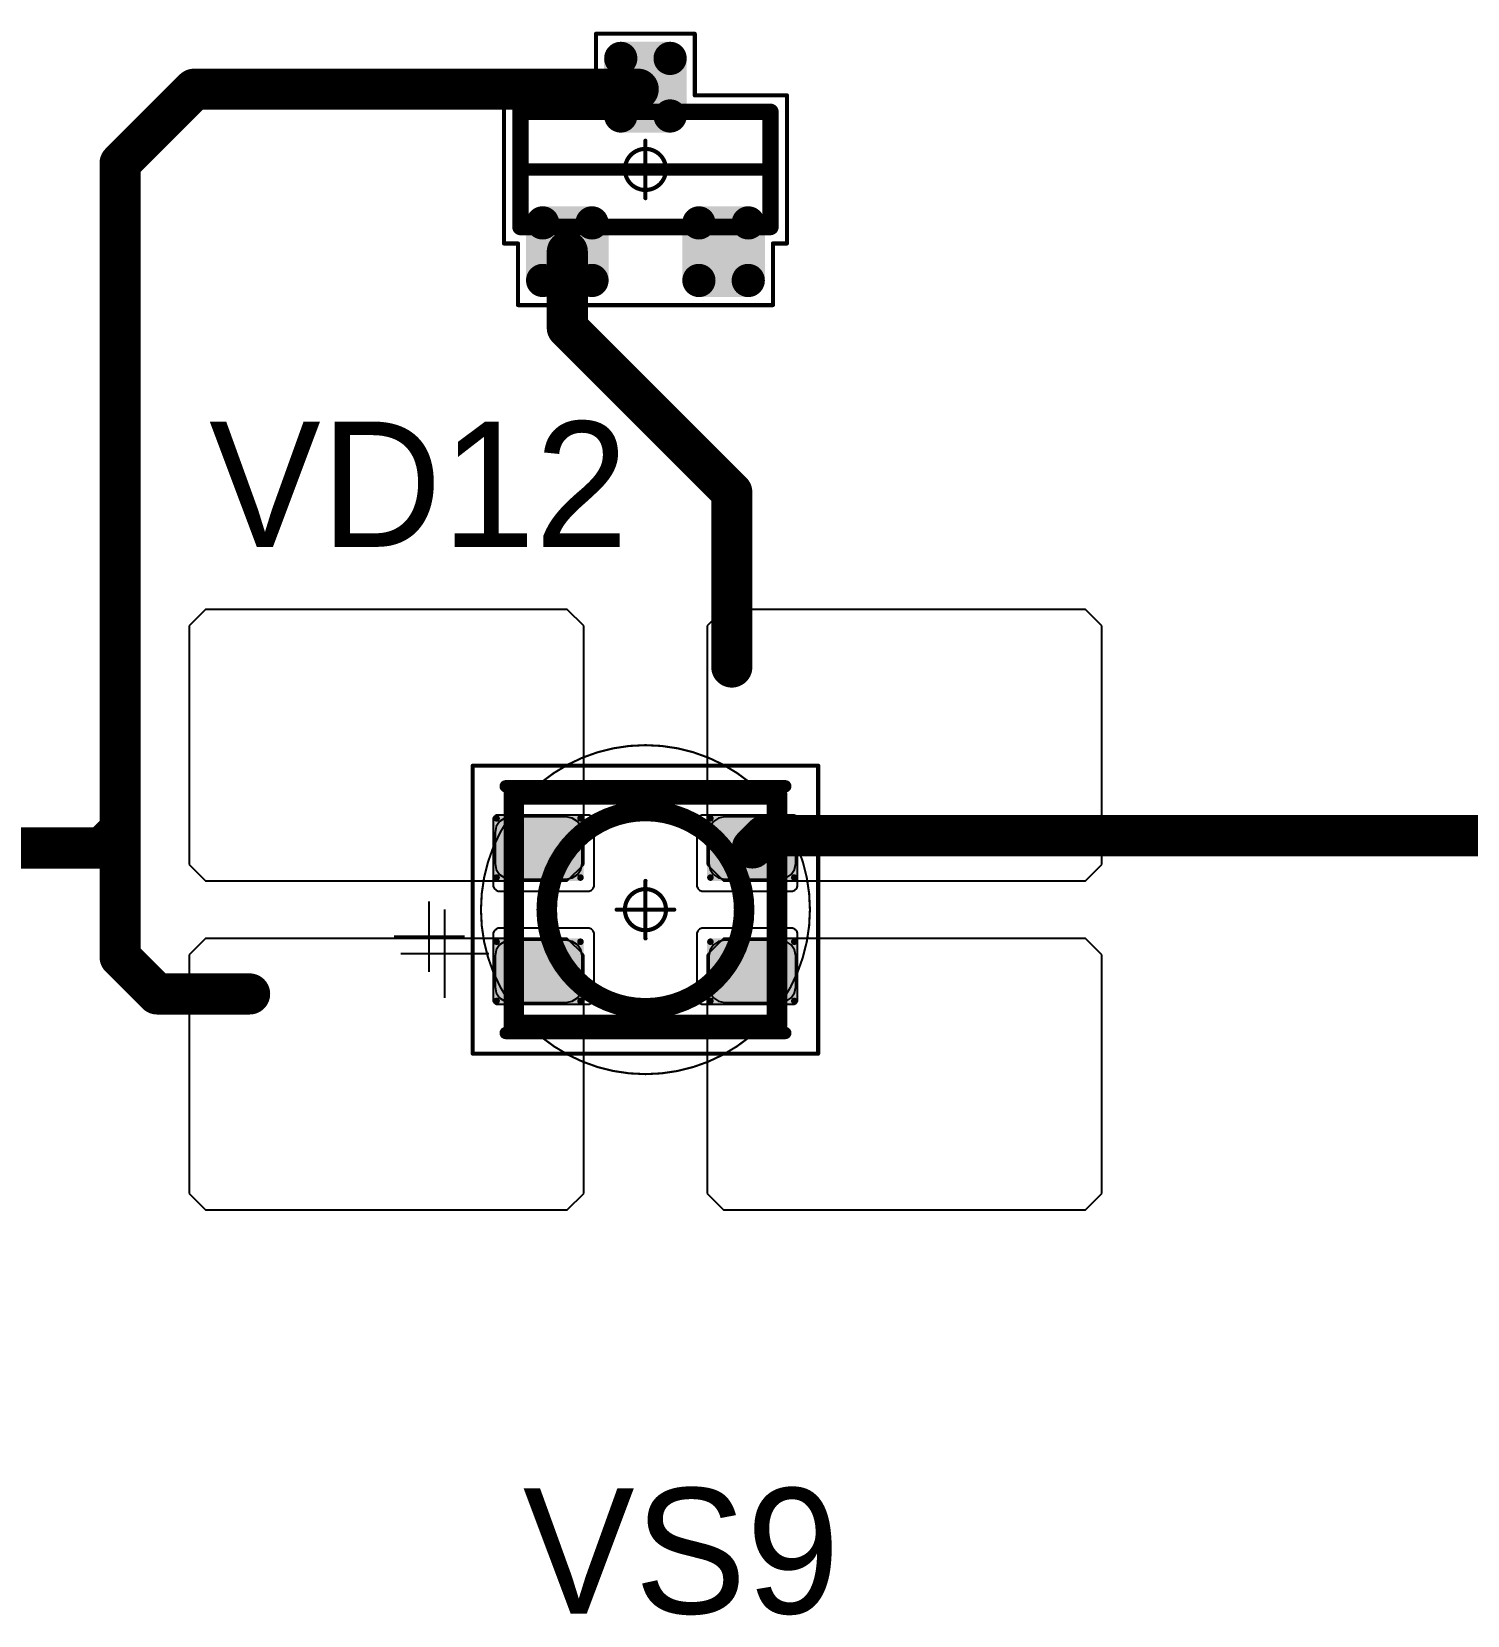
# Model space of a CAD drawing. Header units: millimetres. Extents: x 0 to 400, y 0 to 511.
# Drawn here: x 72.54 to 89.99, y 92.92 to 112.17 of the extents above; entities that cross this region are included whole.
import ezdxf

# ---------------------------------------------------------------- set-up
doc = ezdxf.new("R2010")
doc.units = ezdxf.units.MM
for name, color, linetype in [('Mechanical13', 56, 'Continuous'), ('Mechanical15', 56, 'Continuous'), ('Mechanical2', 216, 'Continuous'), ('TopLayer', 1, 'Continuous'), ('TopOverlay', 2, 'Continuous'), ('TopPaste', 8, 'Continuous'), ('TopSolder', 216, 'Continuous')]:
    doc.layers.add(name, color=color, linetype=linetype)

# ---------------------------------------------------------------- blocks, each defined once
blk = doc.blocks.new('SOT23_585')
at = {"layer": 'Mechanical13', "const_width": 0.2}
for points in [[(-0.7, 1.52), (0.7, 1.52)], [(-0.7, 1.52), (-0.7, -1.52)], [(0.7, 1.52), (0.7, -1.52)], [(-0.7, -1.52), (0.7, -1.52)]]:
    blk.add_lwpolyline(points, dxfattribs=at)
at = {"layer": 'Mechanical13', "const_width": 0.1}
for points in [[(-0.75, 1.52, 1), (-0.65, 1.52, 1)], [(-0.75, 1.52, 1), (-0.65, 1.52, 1)], [(0.65, 1.52, 1), (0.75, 1.52, 1)], [(0.65, 1.52, 1), (0.75, 1.52, 1)], [(-0.75, -1.52, 1), (-0.65, -1.52, 1)], [(-0.75, -1.52, 1), (-0.65, -1.52, 1)], [(0.65, -1.52, 1), (0.75, -1.52, 1)], [(0.65, -1.52, 1), (0.75, -1.52, 1)]]:
    blk.add_lwpolyline(points, format="xyb", close=True, dxfattribs=at)
at = {"layer": 'Mechanical15', "const_width": 0.05}
for points in [[(-0.9, 1.72), (-0.9, 1.55)], [(-0.9, 1.72), (0.9, 1.72)], [(0.9, 1.72), (0.9, 0.6)], [(-1.65, 1.55), (-1.65, -1.55)], [(-1.65, 1.55), (-0.9, 1.55)], [(0.9, 0.6), (1.65, 0.6)], [(1.65, 0.6), (1.65, -0.6)], [(0, 0.35), (0, -0.35)], [(-0.35, 0), (0.35, 0)], [(0.9, -0.6), (1.65, -0.6)], [(0.9, -0.6), (0.9, -1.72)], [(-1.65, -1.55), (-0.9, -1.55)], [(-0.9, -1.55), (-0.9, -1.72)], [(-0.9, -1.72), (0.9, -1.72)]]:
    blk.add_lwpolyline(points, dxfattribs=at)
at = {"layer": 'Mechanical15'}
for points, const_width in [([(-0.913, 1.72, 1), (-0.888, 1.72, 1)], 0.025), ([(-0.913, 1.72, 1), (-0.888, 1.72, 1)], 0.025), ([(0.888, 1.72, 1), (0.913, 1.72, 1)], 0.025), ([(0.888, 1.72, 1), (0.913, 1.72, 1)], 0.025), ([(-1.662, 1.55, 1), (-1.637, 1.55, 1)], 0.025), ([(-1.662, 1.55, 1), (-1.637, 1.55, 1)], 0.025), ([(-0.913, 1.55, 1), (-0.888, 1.55, 1)], 0.025), ([(-0.913, 1.55, 1), (-0.888, 1.55, 1)], 0.025), ([(0.888, 0.6, 1), (0.913, 0.6, 1)], 0.025), ([(0.888, 0.6, 1), (0.913, 0.6, 1)], 0.025), ([(1.637, 0.6, 1), (1.662, 0.6, 1)], 0.025), ([(1.637, 0.6, 1), (1.662, 0.6, 1)], 0.025), ([(0.25, 0, 1), (-0.25, 0, 1)], 0.05), ([(-0.012, 0.35, 1), (0.012, 0.35, 1)], 0.025), ([(-0.362, 0, 1), (-0.337, 0, 1)], 0.025), ([(-0.262, 0, 1), (-0.238, 0, 1)], 0.025), ([(0.238, 0, 1), (0.262, 0, 1)], 0.025), ([(0.337, 0, 1), (0.362, 0, 1)], 0.025), ([(-0.012, -0.35, 1), (0.012, -0.35, 1)], 0.025), ([(0.888, -0.6, 1), (0.913, -0.6, 1)], 0.025), ([(0.888, -0.6, 1), (0.913, -0.6, 1)], 0.025), ([(1.637, -0.6, 1), (1.662, -0.6, 1)], 0.025), ([(1.637, -0.6, 1), (1.662, -0.6, 1)], 0.025), ([(-1.662, -1.55, 1), (-1.637, -1.55, 1)], 0.025), ([(-1.662, -1.55, 1), (-1.637, -1.55, 1)], 0.025), ([(-0.913, -1.55, 1), (-0.888, -1.55, 1)], 0.025), ([(-0.913, -1.55, 1), (-0.888, -1.55, 1)], 0.025), ([(-0.913, -1.72, 1), (-0.888, -1.72, 1)], 0.025), ([(-0.913, -1.72, 1), (-0.888, -1.72, 1)], 0.025), ([(0.888, -1.72, 1), (0.913, -1.72, 1)], 0.025), ([(0.888, -1.72, 1), (0.913, -1.72, 1)], 0.025)]:
    blk.add_lwpolyline(points, format="xyb", close=True, dxfattribs=dict(at, const_width=const_width))
at = {"layer": 'TopLayer', "const_width": 0.1}
for points in [[(-1.4, 1.25, 1), (-1.3, 1.25, 1)], [(-0.7, 1.25, 1), (-0.6, 1.25, 1)], [(-1.4, 0.65, 1), (-1.3, 0.65, 1)], [(-0.7, 0.65, 1), (-0.6, 0.65, 1)], [(0.6, 0.3, 1), (0.7, 0.3, 1)], [(1.3, 0.3, 1), (1.4, 0.3, 1)], [(0.6, -0.3, 1), (0.7, -0.3, 1)], [(1.3, -0.3, 1), (1.4, -0.3, 1)], [(-1.4, -0.65, 1), (-1.3, -0.65, 1)], [(-0.7, -0.65, 1), (-0.6, -0.65, 1)], [(-1.4, -1.25, 1), (-1.3, -1.25, 1)], [(-0.7, -1.25, 1), (-0.6, -1.25, 1)]]:
    blk.add_lwpolyline(points, format="xyb", close=True, dxfattribs=at)
at = {"layer": 'TopLayer'}
for points in [[(-1.35, 1.35), (-1.35, 0.55), (-0.65, 1.35), (-0.65, 0.55)], [(-1.45, 1.25), (-1.45, 0.65), (-0.55, 1.25), (-0.55, 0.65)], [(0.65, 0.4), (0.65, -0.4), (1.35, 0.4), (1.35, -0.4)], [(0.55, 0.3), (0.55, -0.3), (1.45, 0.3), (1.45, -0.3)], [(-1.35, -0.55), (-1.35, -1.35), (-0.65, -0.55), (-0.65, -1.35)], [(-1.45, -0.65), (-1.45, -1.25), (-0.55, -0.65), (-0.55, -1.25)]]:
    blk.add_solid(points, dxfattribs=at)
at = {"layer": 'TopOverlay', "const_width": 0.15}
blk.add_lwpolyline([(0, 1.5), (0, -1.5)], dxfattribs=at)
at = {"layer": 'TopOverlay', "const_width": 0.075}
for points in [[(-0.038, 1.5, 1), (0.038, 1.5, 1)], [(-0.038, -1.5, 1), (0.038, -1.5, 1)]]:
    blk.add_lwpolyline(points, format="xyb", close=True, dxfattribs=at)
at = {"layer": 'TopPaste', "const_width": 0.075}
for points in [[(-1.387, 1.25, 1), (-1.313, 1.25, 1)], [(-0.687, 1.25, 1), (-0.613, 1.25, 1)], [(-1.387, 0.65, 1), (-1.313, 0.65, 1)], [(-0.687, 0.65, 1), (-0.613, 0.65, 1)], [(0.613, 0.3, 1), (0.687, 0.3, 1)], [(1.313, 0.3, 1), (1.387, 0.3, 1)], [(0.613, -0.3, 1), (0.687, -0.3, 1)], [(1.313, -0.3, 1), (1.387, -0.3, 1)], [(-1.387, -0.65, 1), (-1.313, -0.65, 1)], [(-0.687, -0.65, 1), (-0.613, -0.65, 1)], [(-1.387, -1.25, 1), (-1.313, -1.25, 1)], [(-0.687, -1.25, 1), (-0.613, -1.25, 1)]]:
    blk.add_lwpolyline(points, format="xyb", close=True, dxfattribs=at)
at = {"layer": 'TopPaste'}
for points in [[(-1.425, 1.25), (-1.425, 0.65), (-0.575, 1.25), (-0.575, 0.65)], [(-1.35, 1.325), (-1.35, 0.575), (-0.65, 1.325), (-0.65, 0.575)], [(0.575, 0.3), (0.575, -0.3), (1.425, 0.3), (1.425, -0.3)], [(0.65, 0.375), (0.65, -0.375), (1.35, 0.375), (1.35, -0.375)], [(-1.35, -0.575), (-1.35, -1.325), (-0.65, -0.575), (-0.65, -1.325)], [(-1.425, -0.65), (-1.425, -1.25), (-0.575, -0.65), (-0.575, -1.25)]]:
    blk.add_solid(points, dxfattribs=at)
at = {"layer": 'TopSolder', "const_width": 0.202}
for points in [[(-1.451, 1.25, 1), (-1.249, 1.25, 1)], [(-0.751, 1.25, 1), (-0.549, 1.25, 1)], [(-1.451, 0.65, 1), (-1.249, 0.65, 1)], [(-0.751, 0.65, 1), (-0.549, 0.65, 1)], [(0.549, 0.3, 1), (0.751, 0.3, 1)], [(1.249, 0.3, 1), (1.451, 0.3, 1)], [(0.549, -0.3, 1), (0.751, -0.3, 1)], [(1.249, -0.3, 1), (1.451, -0.3, 1)], [(-1.451, -0.65, 1), (-1.249, -0.65, 1)], [(-0.751, -0.65, 1), (-0.549, -0.65, 1)], [(-1.451, -1.25, 1), (-1.249, -1.25, 1)], [(-0.751, -1.25, 1), (-0.549, -1.25, 1)]]:
    blk.add_lwpolyline(points, format="xyb", close=True, dxfattribs=at)
at = {"layer": 'TopSolder'}
for points in [[(-1.35, 1.452), (-1.35, 0.448), (-0.65, 1.452), (-0.65, 0.448)], [(-1.552, 1.25), (-1.552, 0.65), (-0.448, 1.25), (-0.448, 0.65)], [(0.65, 0.502), (0.65, -0.502), (1.35, 0.502), (1.35, -0.502)], [(0.448, 0.3), (0.448, -0.3), (1.552, 0.3), (1.552, -0.3)], [(-1.35, -0.448), (-1.35, -1.452), (-0.65, -0.448), (-0.65, -1.452)], [(-1.552, -0.65), (-1.552, -1.25), (-0.448, -0.65), (-0.448, -1.25)]]:
    blk.add_solid(points, dxfattribs=at)
blk = doc.blocks.new('E65F_789')
at = {"layer": 'Mechanical13'}
for p, q in [((2.441, 1.071), (2.441, 0)), ((1.905, 0.536), (2.976, 0.536))]:
    blk.add_line(p, q, dxfattribs=at)
at = {"layer": 'Mechanical13', "const_width": 0.25}
for points in [[(-1.6, 1.4), (-1.6, -1.4)], [(1.6, 1.4), (-1.6, 1.4)], [(1.6, 1.4), (1.6, -1.4)], [(1.6, -1.4), (-1.6, -1.4)]]:
    blk.add_lwpolyline(points, dxfattribs=at)
at = {"layer": 'Mechanical13'}
for points, const_width in [([(-1.663, 1.4, 1), (-1.538, 1.4, 1)], 0.125), ([(-1.663, 1.4, 1), (-1.538, 1.4, 1)], 0.125), ([(1.537, 1.4, 1), (1.662, 1.4, 1)], 0.125), ([(1.537, 1.4, 1), (1.662, 1.4, 1)], 0.125), ([(1.2, 0, 1), (-1.2, 0, 1)], 0.25), ([(-1.263, 0, 1), (-1.138, 0, 1)], 0.125), ([(1.137, 0, 1), (1.262, 0, 1)], 0.125), ([(-1.663, -1.4, 1), (-1.538, -1.4, 1)], 0.125), ([(-1.663, -1.4, 1), (-1.538, -1.4, 1)], 0.125), ([(1.537, -1.4, 1), (1.662, -1.4, 1)], 0.125), ([(1.537, -1.4, 1), (1.662, -1.4, 1)], 0.125)]:
    blk.add_lwpolyline(points, format="xyb", close=True, dxfattribs=dict(at, const_width=const_width))
at = {"layer": 'Mechanical15', "const_width": 0.05}
for points in [[(2.1, 1.75), (-2.1, 1.75)], [(-2.1, 1.75), (-2.1, -1.75)], [(2.1, 1.75), (2.1, -1.75)], [(0, 0.35), (0, -0.35)], [(0, 0.35), (0, -0.35)], [(0.35, 0), (-0.35, 0)], [(0.35, 0), (-0.35, 0)], [(2.1, -1.75), (-2.1, -1.75)]]:
    blk.add_lwpolyline(points, dxfattribs=at)
at = {"layer": 'Mechanical15'}
for points, const_width in [([(-2.113, 1.75, 1), (-2.088, 1.75, 1)], 0.025), ([(-2.113, 1.75, 1), (-2.088, 1.75, 1)], 0.025), ([(2.087, 1.75, 1), (2.112, 1.75, 1)], 0.025), ([(2.087, 1.75, 1), (2.112, 1.75, 1)], 0.025), ([(0.25, 0, 1), (-0.25, 0, 1)], 0.05), ([(0.25, 0, 1), (-0.25, 0, 1)], 0.05), ([(-0.013, 0.35, 1), (0.012, 0.35, 1)], 0.025), ([(-0.013, 0.35, 1), (0.012, 0.35, 1)], 0.025), ([(-0.363, 0, 1), (-0.338, 0, 1)], 0.025), ([(-0.363, 0, 1), (-0.338, 0, 1)], 0.025), ([(-0.263, 0, 1), (-0.238, 0, 1)], 0.025), ([(-0.263, 0, 1), (-0.238, 0, 1)], 0.025), ([(0.237, 0, 1), (0.262, 0, 1)], 0.025), ([(0.237, 0, 1), (0.262, 0, 1)], 0.025), ([(0.337, 0, 1), (0.362, 0, 1)], 0.025), ([(0.337, 0, 1), (0.362, 0, 1)], 0.025), ([(-0.013, -0.35, 1), (0.012, -0.35, 1)], 0.025), ([(-0.013, -0.35, 1), (0.012, -0.35, 1)], 0.025), ([(-2.113, -1.75, 1), (-2.088, -1.75, 1)], 0.025), ([(-2.113, -1.75, 1), (-2.088, -1.75, 1)], 0.025), ([(2.087, -1.75, 1), (2.112, -1.75, 1)], 0.025), ([(2.087, -1.75, 1), (2.112, -1.75, 1)], 0.025)]:
    blk.add_lwpolyline(points, format="xyb", close=True, dxfattribs=dict(at, const_width=const_width))
at = {"layer": 'TopLayer'}
for p, q in [((-5.35, 3.65), (-5.55, 3.45)), ((-0.95, 3.65), (-5.35, 3.65)), ((-5.35, 3.65), (-5.35, 3.65)), ((-0.75, 3.45), (-0.95, 3.65)), ((0.95, 3.65), (0.75, 3.45)), ((5.35, 3.65), (0.95, 3.65)), ((0.95, 3.65), (0.95, 3.65)), ((5.55, 3.45), (5.35, 3.65)), ((-5.55, 3.45), (-5.55, 3.45)), ((-5.55, 3.45), (-5.55, 0.55)), ((-0.75, 0.55), (-0.75, 3.45)), ((0.75, 3.45), (0.75, 3.45)), ((0.75, 3.45), (0.75, 0.55)), ((5.55, 0.55), (5.55, 3.45)), ((-5.55, 0.55), (-5.35, 0.35)), ((-0.95, 0.35), (-0.75, 0.55)), ((0.75, 0.55), (0.95, 0.35)), ((5.35, 0.35), (5.55, 0.55)), ((-5.35, 0.35), (-0.95, 0.35)), ((0.95, 0.35), (5.35, 0.35)), ((-5.35, -0.35), (-5.55, -0.55)), ((-0.95, -0.35), (-5.35, -0.35)), ((-5.35, -0.35), (-5.35, -0.35)), ((-0.75, -0.55), (-0.95, -0.35)), ((0.95, -0.35), (0.75, -0.55)), ((5.35, -0.35), (0.95, -0.35)), ((0.95, -0.35), (0.95, -0.35)), ((5.55, -0.55), (5.35, -0.35)), ((-5.55, -0.55), (-5.55, -0.55)), ((-5.55, -0.55), (-5.55, -3.45)), ((-0.75, -3.45), (-0.75, -0.55)), ((0.75, -0.55), (0.75, -0.55)), ((0.75, -0.55), (0.75, -3.45)), ((5.55, -3.45), (5.55, -0.55)), ((-5.55, -3.45), (-5.35, -3.65)), ((-0.95, -3.65), (-0.75, -3.45)), ((0.75, -3.45), (0.95, -3.65)), ((5.35, -3.65), (5.55, -3.45)), ((-5.35, -3.65), (-0.95, -3.65)), ((0.95, -3.65), (5.35, -3.65))]:
    blk.add_line(p, q, dxfattribs=at)
at = {"layer": 'TopLayer', "const_width": 0.04}
for points in [[(-1.83, 1.11, 1), (-1.79, 1.11, 1)], [(-0.81, 1.11, 1), (-0.77, 1.11, 1)], [(0.77, 1.11, 1), (0.81, 1.11, 1)], [(1.79, 1.11, 1), (1.83, 1.11, 1)], [(-1.83, 0.39, 1), (-1.79, 0.39, 1)], [(-0.81, 0.39, 1), (-0.77, 0.39, 1)], [(0.77, 0.39, 1), (0.81, 0.39, 1)], [(1.79, 0.39, 1), (1.83, 0.39, 1)], [(-1.83, -0.39, 1), (-1.79, -0.39, 1)], [(-0.81, -0.39, 1), (-0.77, -0.39, 1)], [(0.77, -0.39, 1), (0.81, -0.39, 1)], [(1.79, -0.39, 1), (1.83, -0.39, 1)], [(-1.83, -1.11, 1), (-1.79, -1.11, 1)], [(-0.81, -1.11, 1), (-0.77, -1.11, 1)], [(0.77, -1.11, 1), (0.81, -1.11, 1)], [(1.79, -1.11, 1), (1.83, -1.11, 1)]]:
    blk.add_lwpolyline(points, format="xyb", close=True, dxfattribs=at)
at = {"layer": 'TopLayer'}
for points in [[(-1.85, 1.11), (-1.85, 0.39), (-0.75, 1.11), (-0.75, 0.39)], [(-1.81, 1.15), (-1.81, 0.35), (-0.79, 1.15), (-0.79, 0.35)], [(0.75, 1.11), (0.75, 0.39), (1.85, 1.11), (1.85, 0.39)], [(0.79, 1.15), (0.79, 0.35), (1.81, 1.15), (1.81, 0.35)], [(-1.81, -0.35), (-1.81, -1.15), (-0.79, -0.35), (-0.79, -1.15)], [(0.79, -0.35), (0.79, -1.15), (1.81, -0.35), (1.81, -1.15)], [(-1.85, -0.39), (-1.85, -1.11), (-0.75, -0.39), (-0.75, -1.11)], [(0.75, -0.39), (0.75, -1.11), (1.85, -0.39), (1.85, -1.11)]]:
    blk.add_solid(points, dxfattribs=at)
at = {"layer": 'TopOverlay'}
for p, q in [((2.628, 0.757), (2.628, -0.1)), ((2.2, 0.328), (3.057, 0.328))]:
    blk.add_line(p, q, dxfattribs=at)
at = {"layer": 'TopOverlay', "const_width": 0.15}
for points in [[(1.7, 1.5), (-1.7, 1.5)], [(1.7, -1.5), (-1.7, -1.5)]]:
    blk.add_lwpolyline(points, dxfattribs=at)
at = {"layer": 'TopOverlay', "const_width": 0.075}
for points in [[(-1.738, 1.5, 1), (-1.663, 1.5, 1)], [(1.662, 1.5, 1), (1.737, 1.5, 1)], [(-1.738, -1.5, 1), (-1.663, -1.5, 1)], [(1.662, -1.5, 1), (1.737, -1.5, 1)]]:
    blk.add_lwpolyline(points, format="xyb", close=True, dxfattribs=at)
at = {"layer": 'TopPaste'}
for p, q in [((-1.814, 1.011), (-1.829, 0.938)), ((-1.773, 1.073), (-1.814, 1.011)), ((-1.711, 1.114), (-1.773, 1.073)), ((-1.638, 1.129), (-1.711, 1.114)), ((-0.963, 1.129), (-1.638, 1.129)), ((-0.889, 1.114), (-0.963, 1.129)), ((-0.827, 1.073), (-0.889, 1.114)), ((-0.786, 1.011), (-0.827, 1.073)), ((-0.771, 0.938), (-0.786, 1.011)), ((0.786, 1.011), (0.771, 0.938)), ((0.827, 1.073), (0.786, 1.011)), ((0.889, 1.114), (0.827, 1.073)), ((0.962, 1.129), (0.889, 1.114)), ((1.637, 1.129), (0.962, 1.129)), ((1.711, 1.114), (1.637, 1.129)), ((1.773, 1.073), (1.711, 1.114)), ((1.814, 1.011), (1.773, 1.073)), ((1.829, 0.938), (1.814, 1.011)), ((-1.829, 0.938), (-1.829, 0.563)), ((-0.771, 0.563), (-0.771, 0.938)), ((0.771, 0.938), (0.771, 0.563)), ((1.829, 0.563), (1.829, 0.938)), ((-1.829, 0.563), (-1.814, 0.489)), ((-1.814, 0.489), (-1.773, 0.427)), ((-1.773, 0.427), (-1.711, 0.386)), ((-1.711, 0.386), (-1.638, 0.371)), ((-0.963, 0.371), (-0.889, 0.386)), ((-0.889, 0.386), (-0.827, 0.427)), ((-0.827, 0.427), (-0.786, 0.489)), ((-0.786, 0.489), (-0.771, 0.563)), ((0.771, 0.563), (0.786, 0.489)), ((0.786, 0.489), (0.827, 0.427)), ((0.827, 0.427), (0.889, 0.386)), ((0.889, 0.386), (0.962, 0.371)), ((1.637, 0.371), (1.711, 0.386)), ((1.711, 0.386), (1.773, 0.427)), ((1.773, 0.427), (1.814, 0.489)), ((1.814, 0.489), (1.829, 0.563)), ((-1.638, 0.371), (-0.963, 0.371)), ((0.962, 0.371), (1.637, 0.371)), ((-1.638, -0.371), (-1.711, -0.386)), ((-0.963, -0.371), (-1.638, -0.371)), ((-0.889, -0.386), (-0.963, -0.371)), ((0.962, -0.371), (0.889, -0.386)), ((1.637, -0.371), (0.962, -0.371)), ((1.711, -0.386), (1.637, -0.371)), ((-1.814, -0.489), (-1.829, -0.563)), ((-1.829, -0.563), (-1.829, -0.938)), ((-1.773, -0.427), (-1.814, -0.489)), ((-1.711, -0.386), (-1.773, -0.427)), ((-0.827, -0.427), (-0.889, -0.386)), ((-0.786, -0.489), (-0.827, -0.427)), ((-0.771, -0.563), (-0.786, -0.489)), ((-0.771, -0.938), (-0.771, -0.563)), ((0.786, -0.489), (0.771, -0.563)), ((0.771, -0.563), (0.771, -0.938)), ((0.827, -0.427), (0.786, -0.489)), ((0.889, -0.386), (0.827, -0.427)), ((1.773, -0.427), (1.711, -0.386)), ((1.814, -0.489), (1.773, -0.427)), ((1.829, -0.563), (1.814, -0.489)), ((1.829, -0.938), (1.829, -0.563)), ((-1.829, -0.938), (-1.814, -1.011)), ((-0.786, -1.011), (-0.771, -0.938)), ((0.771, -0.938), (0.786, -1.011)), ((1.814, -1.011), (1.829, -0.938)), ((-1.814, -1.011), (-1.773, -1.073)), ((-1.773, -1.073), (-1.711, -1.114)), ((-1.711, -1.114), (-1.638, -1.129)), ((-1.638, -1.129), (-0.963, -1.129)), ((-0.963, -1.129), (-0.889, -1.114)), ((-0.889, -1.114), (-0.827, -1.073)), ((-0.827, -1.073), (-0.786, -1.011)), ((0.786, -1.011), (0.827, -1.073)), ((0.827, -1.073), (0.889, -1.114)), ((0.889, -1.114), (0.962, -1.129)), ((0.962, -1.129), (1.637, -1.129)), ((1.637, -1.129), (1.711, -1.114)), ((1.711, -1.114), (1.773, -1.073)), ((1.773, -1.073), (1.814, -1.011))]:
    blk.add_line(p, q, dxfattribs=at)
at = {"layer": 'TopSolder'}
for p, q in [((-1.842, 1.129), (-1.85, 1.111)), ((-1.85, 1.111), (-1.85, 1.101)), ((-1.85, 1.101), (-1.85, 1.101)), ((-1.85, 1.101), (-1.85, 0.301)), ((-1.828, 1.143), (-1.842, 1.129)), ((-1.81, 1.151), (-1.828, 1.143)), ((-1.8, 1.151), (-1.81, 1.151)), ((-0.7, 1.151), (-1.8, 1.151)), ((-0.685, 1.151), (-0.7, 1.151)), ((-0.7, 1.151), (-0.7, 1.151)), ((-0.658, 1.139), (-0.685, 1.151)), ((-0.636, 1.118), (-0.658, 1.139)), ((-0.625, 1.09), (-0.636, 1.118)), ((-0.625, 1.076), (-0.625, 1.09)), ((-0.625, 0.301), (-0.625, 1.076)), ((0.636, 1.118), (0.625, 1.09)), ((0.625, 1.09), (0.625, 1.076)), ((0.625, 1.076), (0.625, 1.076)), ((0.625, 1.076), (0.625, 0.301)), ((0.657, 1.139), (0.636, 1.118)), ((0.685, 1.151), (0.657, 1.139)), ((0.7, 1.151), (0.685, 1.151)), ((1.8, 1.151), (0.7, 1.151)), ((1.81, 1.151), (1.8, 1.151)), ((1.8, 1.151), (1.8, 1.151)), ((1.828, 1.143), (1.81, 1.151)), ((1.842, 1.129), (1.828, 1.143)), ((1.85, 1.111), (1.842, 1.129)), ((1.85, 1.101), (1.85, 1.111)), ((1.85, 0.301), (1.85, 1.101)), ((-1.85, 0.301), (-1.85, 0.286)), ((-1.85, 0.286), (-1.839, 0.258)), ((-1.839, 0.258), (-1.818, 0.237)), ((-1.818, 0.237), (-1.79, 0.226)), ((-1.79, 0.226), (-1.775, 0.226)), ((-1.775, 0.226), (-1.775, 0.226)), ((-1.775, 0.226), (-0.7, 0.226)), ((-0.7, 0.226), (-0.685, 0.226)), ((-0.685, 0.226), (-0.658, 0.237)), ((-0.658, 0.237), (-0.636, 0.258)), ((-0.636, 0.258), (-0.625, 0.286)), ((-0.625, 0.286), (-0.625, 0.301)), ((-0.625, 0.301), (-0.625, 0.301)), ((0.625, 0.301), (0.625, 0.286)), ((0.625, 0.286), (0.636, 0.258)), ((0.636, 0.258), (0.657, 0.237)), ((0.657, 0.237), (0.685, 0.226)), ((0.685, 0.226), (0.7, 0.226)), ((0.7, 0.226), (0.7, 0.226)), ((0.7, 0.226), (1.775, 0.226)), ((1.775, 0.226), (1.79, 0.226)), ((1.79, 0.226), (1.817, 0.237)), ((1.817, 0.237), (1.839, 0.258)), ((1.839, 0.258), (1.85, 0.286)), ((1.85, 0.286), (1.85, 0.301)), ((1.85, 0.301), (1.85, 0.301)), ((-1.839, -0.257), (-1.85, -0.285)), ((-1.85, -0.285), (-1.85, -0.299)), ((-1.85, -0.299), (-1.85, -0.299)), ((-1.85, -0.299), (-1.85, -1.099)), ((-1.818, -0.236), (-1.839, -0.257)), ((-1.79, -0.224), (-1.818, -0.236)), ((-1.775, -0.224), (-1.79, -0.224)), ((-0.7, -0.224), (-1.775, -0.224)), ((-0.685, -0.224), (-0.7, -0.224)), ((-0.7, -0.224), (-0.7, -0.224)), ((-0.658, -0.236), (-0.685, -0.224)), ((-0.636, -0.257), (-0.658, -0.236)), ((-0.625, -0.285), (-0.636, -0.257)), ((-0.625, -0.299), (-0.625, -0.285)), ((-0.625, -1.074), (-0.625, -0.299)), ((0.636, -0.257), (0.625, -0.285)), ((0.625, -0.285), (0.625, -0.299)), ((0.625, -0.299), (0.625, -0.299)), ((0.625, -0.299), (0.625, -1.074)), ((0.657, -0.236), (0.636, -0.257)), ((0.685, -0.224), (0.657, -0.236)), ((0.7, -0.224), (0.685, -0.224)), ((1.775, -0.224), (0.7, -0.224)), ((1.79, -0.224), (1.775, -0.224)), ((1.775, -0.224), (1.775, -0.224)), ((1.817, -0.236), (1.79, -0.224)), ((1.839, -0.257), (1.817, -0.236)), ((1.85, -0.285), (1.839, -0.257)), ((1.85, -0.299), (1.85, -0.285)), ((1.85, -1.099), (1.85, -0.299)), ((-1.85, -1.099), (-1.85, -1.109)), ((-1.85, -1.109), (-1.842, -1.128)), ((-1.842, -1.128), (-1.828, -1.142)), ((-1.828, -1.142), (-1.81, -1.149)), ((-1.81, -1.149), (-1.8, -1.149)), ((-1.8, -1.149), (-0.7, -1.149)), ((-1.8, -1.149), (-1.8, -1.149)), ((-0.7, -1.149), (-0.685, -1.149)), ((-0.685, -1.149), (-0.658, -1.138)), ((-0.658, -1.138), (-0.636, -1.117)), ((-0.636, -1.117), (-0.625, -1.089)), ((-0.625, -1.089), (-0.625, -1.074)), ((-0.625, -1.074), (-0.625, -1.074)), ((0.625, -1.074), (0.625, -1.089)), ((0.625, -1.089), (0.636, -1.117)), ((0.636, -1.117), (0.657, -1.138)), ((0.657, -1.138), (0.685, -1.149)), ((0.685, -1.149), (0.7, -1.149)), ((0.7, -1.149), (1.8, -1.149)), ((0.7, -1.149), (0.7, -1.149)), ((1.8, -1.149), (1.81, -1.149)), ((1.81, -1.149), (1.828, -1.142)), ((1.828, -1.142), (1.842, -1.128)), ((1.842, -1.128), (1.85, -1.109)), ((1.85, -1.109), (1.85, -1.099)), ((1.85, -1.099), (1.85, -1.099))]:
    blk.add_line(p, q, dxfattribs=at)

msp = doc.modelspace()

# ---------------------------------------------------------------- linework, layer by layer
at = {"layer": 'Mechanical2'}
for points, const_width in [([(82, 101.5, 1), (78, 101.5, 1)], 0.0254), ([(80, 103.5, 1), (80, 103.5, 1)], 0.0005), ([(77.994, 101.5, 1), (78.006, 101.5, 1)], 0.0127), ([(78, 101.5, 1), (78, 101.5, 1)], 0.0005), ([(81.994, 101.5, 1), (82.006, 101.5, 1)], 0.0127), ([(82, 101.5, 1), (82, 101.5, 1)], 0.0005), ([(80, 99.5, 1), (80, 99.5, 1)], 0.0005)]:
    msp.add_lwpolyline(points, format="xyb", close=True, dxfattribs=dict(at, const_width=const_width))
at = {"layer": 'Mechanical2', "const_width": 0.001}
for points in [[(80, 99.5), (80, 103.5)], [(78, 101.5), (82, 101.5)]]:
    msp.add_lwpolyline(points, dxfattribs=at)
at = {"layer": 'TopLayer', "const_width": 0.5}
for points in [[(73.612, 110.575), (74.512, 111.475)], [(74.512, 111.475), (79.912, 111.475)], [(73.612, 102.475), (73.612, 110.575)], [(79.05, 108.575), (79.05, 109.5)], [(79.05, 108.575), (81.05, 106.575)], [(81.05, 104.45), (81.05, 106.575)], [(73.387, 102.25), (73.612, 102.475)], [(73.612, 100.925), (73.612, 102.475)], [(81.3, 102.25), (81.45, 102.4)], [(81.45, 102.4), (93.612, 102.4)], [(61.3, 102.25), (73.387, 102.25)], [(73.612, 100.925), (74.062, 100.475)], [(74.062, 100.475), (75.187, 100.475)]]:
    msp.add_lwpolyline(points, dxfattribs=at)
at = {"layer": 'TopLayer', "const_width": 0.25}
for points in [[(74.387, 111.475, 1), (74.637, 111.475, 1)], [(74.387, 111.475, 1), (74.637, 111.475, 1)], [(79.787, 111.475, 1), (80.037, 111.475, 1)], [(73.487, 110.575, 1), (73.737, 110.575, 1)], [(73.487, 110.575, 1), (73.737, 110.575, 1)], [(78.925, 109.5, 1), (79.175, 109.5, 1)], [(78.925, 108.575, 1), (79.175, 108.575, 1)], [(78.925, 108.575, 1), (79.175, 108.575, 1)], [(80.925, 106.575, 1), (81.175, 106.575, 1)], [(80.925, 106.575, 1), (81.175, 106.575, 1)], [(80.925, 104.45, 1), (81.175, 104.45, 1)], [(73.487, 102.475, 1), (73.737, 102.475, 1)], [(73.487, 102.475, 1), (73.737, 102.475, 1)], [(73.487, 102.475, 1), (73.737, 102.475, 1)], [(81.325, 102.4, 1), (81.575, 102.4, 1)], [(81.325, 102.4, 1), (81.575, 102.4, 1)], [(73.262, 102.25, 1), (73.512, 102.25, 1)], [(73.262, 102.25, 1), (73.512, 102.25, 1)], [(81.175, 102.25, 1), (81.425, 102.25, 1)], [(73.487, 100.925, 1), (73.737, 100.925, 1)], [(73.487, 100.925, 1), (73.737, 100.925, 1)], [(73.937, 100.475, 1), (74.187, 100.475, 1)], [(73.937, 100.475, 1), (74.187, 100.475, 1)], [(75.062, 100.475, 1), (75.312, 100.475, 1)]]:
    msp.add_lwpolyline(points, format="xyb", close=True, dxfattribs=at)

# ---------------------------------------------------------------- block references
for name, p, rotation in [('SOT23_585', (80, 110.5), 90), ('E65F_789', (80, 101.5), 180)]:
    msp.add_blockref(name, p, dxfattribs=dict(rotation=rotation))

# ---------------------------------------------------------------- texts
at = {"layer": 'TopOverlay'}
for s, p in [('VD12', (74.693, 105.911)), ('VS9', (78.509, 92.942))]:
    msp.add_text(s, height=1.524, dxfattribs=at).set_placement(p)

doc.saveas('drawing.dxf')
